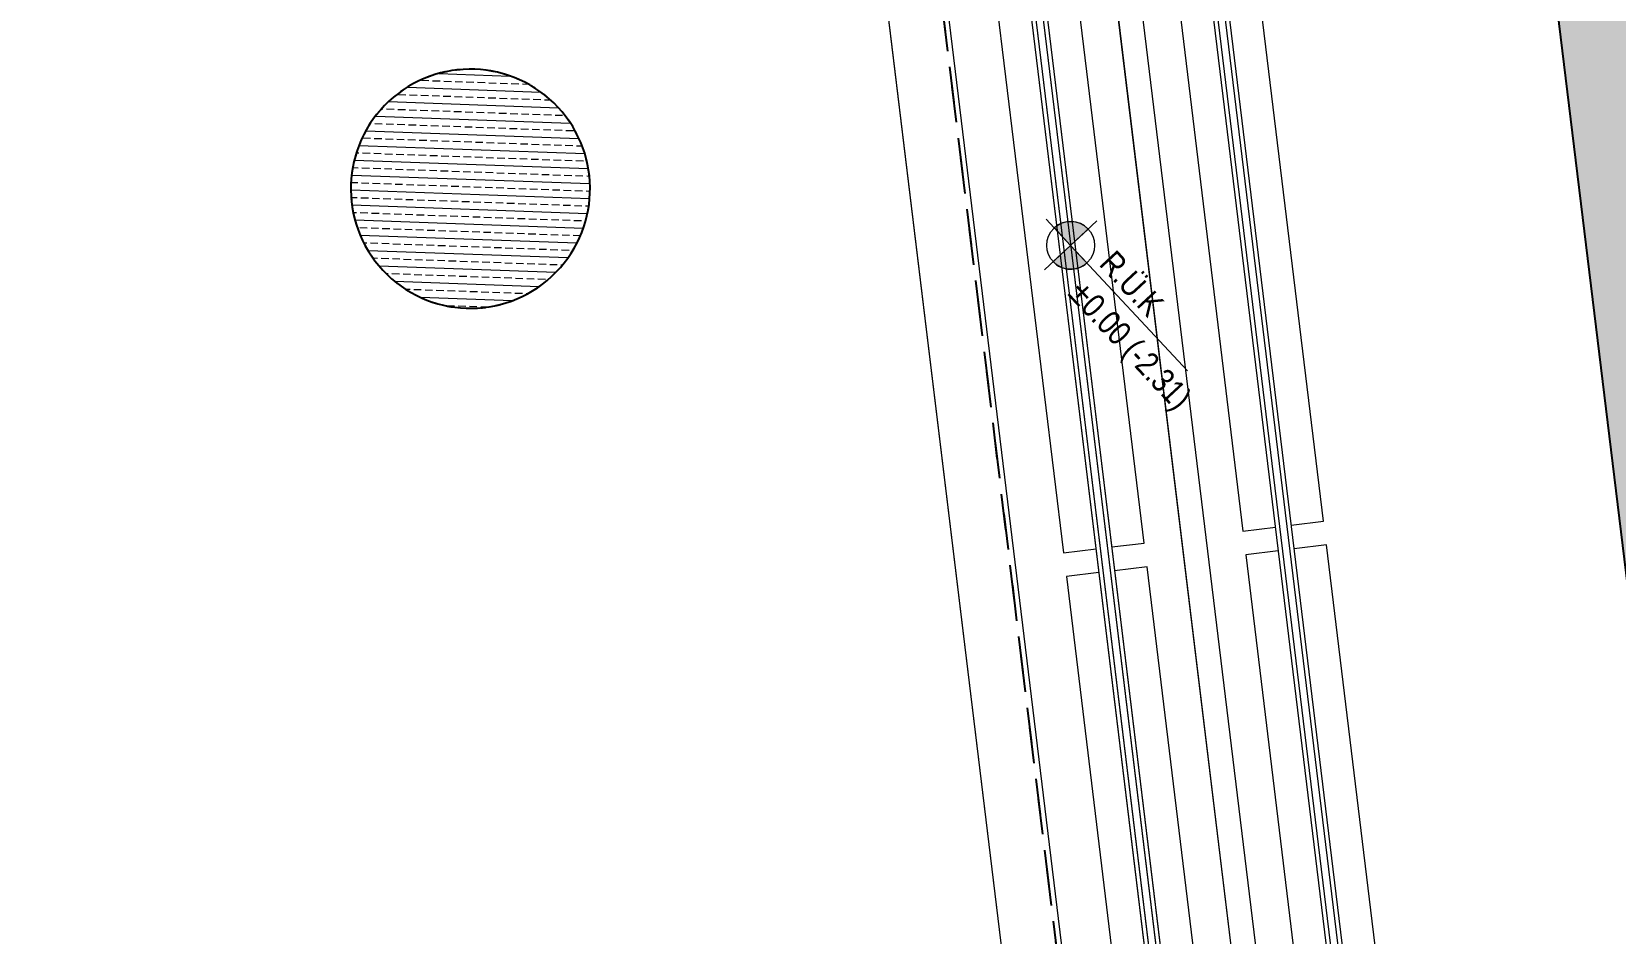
# Model space of a CAD drawing. Header units: metres. Extents: x 400403 to 400526, y 4543947 to 4544120.
# Drawn here: x 400470.58 to 400483.82, y 4544026.14 to 4544033.69 of the extents above; entities that cross this region are included whole.
import ezdxf

# ---------------------------------------------------------------- set-up
doc = ezdxf.new("R2010")
doc.units = ezdxf.units.M
doc.linetypes.add('Dash', pattern=[0.6, 0.3, -0.3])
for name, color, linetype, lineweight in [('A-----NOP', 7, 'Continuous', 5), ('A_ELEVATION_2', 7, 'Continuous', 18), ('A_HATCH', 7, 'Continuous', 18), ('G-PLANOTM', 7, 'Continuous', 13)]:
    doc.layers.add(name, color=color, linetype=linetype, lineweight=lineweight)
for name, color, linetype, lineweight, true_color in [('A-----NPP', 7, 'Continuous', 15, 0x00a000), ('A_AREA', 4, 'Dash', 60, 0x00ffff), ('A_RC', 7, 'Continuous', 15, 0x007f00)]:
    doc.layers.add(name, color=color, linetype=linetype, lineweight=lineweight, true_color=true_color)
doc.styles.add('Arial Narrow_1', font='Arial Narrow.ttf', dxfattribs={"height": 0.2})
pattern_1 = [(45, (0, 0), (-0.08838835, 0.08838835), []), (45, (0.088, 0), (-0.08838835, 0.08838835), [0.063, -0.031])]

# ---------------------------------------------------------------- blocks, each defined once
blk = doc.blocks.new('KMM-RAİL - KMM-RAİL-1825015-PERON KAT _1_10 _-3_21_ KOTU TUĞLA DUVAR PLANI - 1_2')
at = {"layer": 'A-----NPP', "color": 8, "lineweight": 5, "true_color": 0x7f7f7f}
for p, q in [((135.644, 0.822), (46.855, 0.822)), ((135.644, 0.787), (46.881, 0.787)), ((46.927, 0.723), (135.644, 0.723)), ((46.952, 0.688), (135.644, 0.688)), ((135.644, -0.688), (47.953, -0.688)), ((135.644, -0.723), (47.978, -0.723)), ((48.024, -0.787), (135.644, -0.787)), ((48.05, -0.822), (135.644, -0.822))]:
    blk.add_line(p, q, dxfattribs=at)
blk = doc.blocks.new('C1060_30_TUNNEL_PLATFORM EDGE - C1060_30_TUNNEL_PLATFORM EDGE-4191655-PERON KAT _1_10 _-3_21_ KOTU TUĞLA DUVAR PLANI - 1_2')
at = {"layer": 'G-PLANOTM'}
for p, q in [((0, -1.5), (68.644, -1.5)), ((0, -2), (69.007, -2))]:
    blk.add_line(p, q, dxfattribs=at)
blk = doc.blocks.new('M09-PRT-S24-ZZ-M3-ARC-01_rvt-1-PERON KAT _1_10 _-3_21_ KOTU TUĞLA DUVAR PLANI - 1_2')
at = {"layer": 'A_AREA', "lineweight": 25}
blk.add_line((113.341, 7.818), (57.784, 48.182), dxfattribs=at)
for start, end in [(111.1208, 113.8792), (104.0461, 106.7156), (97.012, 99.2865), (80.7135, 82.988), (73.2844, 75.9539), (66.1208, 68.8792), (125.7135, 127.988), (118.2844, 120.9539), (59.0461, 61.7156), (52.012, 54.2865), (142.012, 144.2865), (35.7135, 37.988), (156.1902, 158.8792), (149.0461, 151.7156), (28.2844, 30.9539), (21.1208, 23.8792), (163.2844, 165.9539), (14.0461, 16.7156), (170.7135, 172.988), (7.012, 9.2865), (187.012, 189.2865), (350.7135, 352.988), (194.0461, 196.7156), (343.2844, 345.9539), (201.1208, 203.8098), (336.1208, 338.8792), (208.2844, 210.9539), (329.0461, 331.7156), (215.7135, 217.988), (322.012, 324.2865), (232.012, 234.2865), (305.7135, 307.988), (239.0461, 241.7156), (246.1208, 248.8792), (291.1208, 293.8792), (298.2844, 300.9539), (253.2844, 255.9539), (260.7135, 262.988), (277.012, 279.2865), (284.0461, 286.7156)]:
    blk.add_arc((95.448, 15.75), 1, start, end, dxfattribs=at)
at = {"layer": 'A_RC'}
for p, q in [((50.348, 55.626), (113.341, 9.858)), ((113.341, 9.61), (50.231, 55.464)), ((102.342, 19.078), (92.796, 26.014)), ((92.396, 25.464), (101.943, 18.528)), ((101.454, 17.856), (91.908, 24.792)), ((91.508, 24.242), (101.055, 17.306)), ((102.182, 18.857), (102.342, 19.078)), ((102.504, 18.961), (102.343, 18.74)), ((112.051, 12.025), (102.504, 18.961)), ((101.943, 18.528), (102.103, 18.75)), ((102.265, 18.632), (102.104, 18.411)), ((102.104, 18.411), (111.651, 11.475)), ((101.294, 17.635), (101.454, 17.856)), ((101.616, 17.739), (101.455, 17.517)), ((111.163, 10.803), (101.616, 17.739)), ((101.055, 17.306), (101.216, 17.528)), ((101.377, 17.41), (101.217, 17.189)), ((101.217, 17.189), (110.763, 10.253))]:
    blk.add_line(p, q, dxfattribs=at)
at = {"lineweight": 15}
for name, p, rotation in [('KMM-RAİL - KMM-RAİL-1825015-PERON KAT _1_10 _-3_21_ KOTU TUĞLA DUVAR PLANI - 1_2', (151.731, -18.158), 144.0000000000003), ('C1060_30_TUNNEL_PLATFORM EDGE - C1060_30_TUNNEL_PLATFORM EDGE-4191655-PERON KAT _1_10 _-3_21_ KOTU TUĞLA DUVAR PLANI - 1_2', (58.689, 49.429), 323.9999999999989)]:
    blk.add_blockref(name, p, dxfattribs=dict(at, rotation=rotation))
blk = doc.blocks.new('M09-PRT-S24-ZZ-M3-STR-01_rvt-1-PERON KAT _1_10 _-3_21_ KOTU TUĞLA DUVAR PLANI - 1_2')
at = {"layer": 'A_HATCH', "lineweight": 5, "true_color": 0x787878}
h = blk.add_hatch(dxfattribs=at)
h.set_pattern_fill('FP_1', color=8, style=0, pattern_type=2)
h.set_pattern_definition(pattern_1)
h.paths.add_polyline_path([(113.341, 14.122), (113.341, 16.346), (47.969, 63.842), (46.911, 62.386), (110.332, 16.308)], flags=0)
at = {"layer": 'A_RC', "lineweight": 5, "true_color": 0x787878}
h = blk.add_hatch(dxfattribs=at)
h.set_pattern_fill('FP_1', color=8, style=0, pattern_type=2)
h.set_pattern_definition(pattern_1)
h.paths.add_polyline_path([(95.448, 14.75), (95.56, 14.756), (95.671, 14.775), (95.778, 14.806), (95.882, 14.849), (95.98, 14.903), (96.072, 14.968), (96.155, 15.043), (96.23, 15.126), (96.295, 15.218), (96.349, 15.316), (96.392, 15.419), (96.423, 15.527), (96.442, 15.638), (96.448, 15.75), (96.442, 15.862), (96.423, 15.972), (96.392, 16.08), (96.349, 16.184), (96.295, 16.282), (96.23, 16.373), (96.155, 16.457), (96.072, 16.532), (95.98, 16.596), (95.882, 16.651), (95.778, 16.694), (95.671, 16.725), (95.56, 16.743), (95.448, 16.75), (95.336, 16.743), (95.226, 16.725), (95.118, 16.694), (95.014, 16.651), (94.91, 16.592), (94.825, 16.532), (94.741, 16.457), (94.666, 16.373), (94.601, 16.282), (94.547, 16.184), (94.504, 16.08), (94.473, 15.972), (94.454, 15.862), (94.448, 15.75), (94.454, 15.638), (94.473, 15.527), (94.504, 15.419), (94.547, 15.316), (94.601, 15.218), (94.666, 15.126), (94.741, 15.043), (94.825, 14.968), (94.916, 14.903), (95.014, 14.849), (95.118, 14.806), (95.226, 14.775), (95.336, 14.756)], flags=0)
at = {"layer": 'A_ELEVATION_2', "lineweight": 25}
blk.add_line((48.529, 61.21), (113.341, 14.122), dxfattribs=at)
at = {"layer": 'A_RC', "color": 7, "lineweight": 25}
for start, end in [(0, 180), (180, 360)]:
    blk.add_arc((95.448, 15.75), 1, start, end, dxfattribs=at)
blk = doc.blocks.new('D_DAT_ELEV-manuel - D_DAT_ELEV-manuel-766170-PERON KAT _1_10 _-3_21_ KOTU TUĞLA DUVAR PLANI - 1_2')
at = {"layer": 'A-----NOP'}
h = blk.add_hatch(color=256, dxfattribs=at)
edge = h.paths.add_edge_path(flags=0)
edge.add_line((0, 0), (-0.002, 0))
edge.add_arc((0, 0), 0.002, 90, 180, ccw=False)
edge.add_line((0, 0.002), (0, 0))
h = blk.add_hatch(color=256, dxfattribs=at)
edge = h.paths.add_edge_path(flags=0)
edge.add_arc((0, 0), 0.002, -90, 0, ccw=False)
edge.add_line((0, -0.002), (0, 0))
edge.add_line((0, 0), (0.002, 0))
for p, q in [((0, 0), (0, 0.003)), ((0, 0), (0, 0.002)), ((0, 0), (-0.003, 0)), ((-0.002, 0), (0, 0)), ((0, 0), (0.01434, 0)), ((0.002, 0), (0, 0)), ((0, 0), (0, -0.002)), ((0, 0), (0, -0.003))]:
    blk.add_line(p, q, dxfattribs=at)
blk.add_circle((0, 0), 0.002, dxfattribs=at)
for start, end in [(90, 180), (270, 0)]:
    blk.add_arc((0, 0), 0.002, start, end, dxfattribs=at)
blk = doc.blocks.new('KMM-RAİL - KMM-RAİL-1825015-PERON KAT _1_10 _-3_21_ KOTU TUĞLA DUVAR PLANI - 2_2')
at = {"layer": 'A-----NPP', "color": 8, "lineweight": 5, "true_color": 0x7f7f7f}
for p, q in [((84.797, 0.822), (0, 0.822)), ((84.749, 0.787), (0, 0.787)), ((0, 0.723), (84.661, 0.723)), ((0, 0.688), (84.612, 0.688)), ((82.718, -0.688), (0, -0.688)), ((82.669, -0.723), (0, -0.723)), ((0, -0.787), (82.581, -0.787)), ((0, -0.822), (82.533, -0.822))]:
    blk.add_line(p, q, dxfattribs=at)
blk = doc.blocks.new('C1060_30_TUNNEL_PLATFORM EDGE - C1060_30_TUNNEL_PLATFORM EDGE-4191655-PERON KAT _1_10 _-3_21_ KOTU TUĞLA DUVAR PLANI - 2_2')
at = {"layer": 'G-PLANOTM'}
for p, q in [((29.256, -1.5), (90, -1.5)), ((28.568, -2), (90, -2))]:
    blk.add_line(p, q, dxfattribs=at)
blk = doc.blocks.new('M09-PRT-S24-ZZ-M3-ARC-01_rvt-1-PERON KAT _1_10 _-3_21_ KOTU TUĞLA DUVAR PLANI - 2_2')
at = {"layer": 'A_AREA', "lineweight": 25}
blk.add_line((130.681, -4.78), (81.408, 31.019), dxfattribs=at)
for start, end in [(111.1208, 113.8792), (104.0461, 106.7156), (97.012, 99.2865), (80.7135, 82.988), (73.2844, 75.9293), (66.1208, 68.8792), (125.7135, 127.988), (118.2844, 120.9539), (59.0461, 61.7156), (52.012, 54.2865), (142.012, 144.2865), (35.7135, 37.988), (156.1208, 158.8792), (149.0461, 151.7156), (28.2844, 30.9539), (21.1208, 23.8792), (163.2844, 165.9539), (14.0461, 16.7156), (170.7135, 172.988), (7.012, 9.2865), (187.012, 189.2865), (350.7135, 352.988), (194.0461, 196.7156), (343.2844, 345.9539), (201.1208, 203.8792), (336.1208, 338.8792), (208.2844, 210.9539), (329.0461, 331.7156), (215.7135, 217.988), (322.012, 324.2865), (232.012, 234.2865), (305.7135, 307.988), (239.0461, 241.7156), (246.1208, 248.8792), (291.1208, 293.8792), (298.2844, 300.9539), (253.2844, 255.9539), (260.7135, 262.988), (277.012, 279.2865), (284.0707, 286.7156)]:
    blk.add_arc((95.448, 15.75), 1, start, end, dxfattribs=at)
at = {"layer": 'A_RC'}
for p, q in [((125.88, 0.5), (83.876, 31.019)), ((84.216, 31.019), (126.22, 0.5)), ((102.342, 19.078), (92.796, 26.014)), ((92.396, 25.464), (101.943, 18.528)), ((101.454, 17.856), (91.908, 24.792)), ((91.508, 24.242), (101.055, 17.306)), ((102.182, 18.857), (102.342, 19.078)), ((102.504, 18.961), (102.343, 18.74)), ((112.051, 12.025), (102.504, 18.961)), ((101.943, 18.528), (102.103, 18.75)), ((102.265, 18.632), (102.104, 18.411)), ((102.104, 18.411), (111.651, 11.475)), ((101.294, 17.635), (101.454, 17.856)), ((101.616, 17.739), (101.455, 17.517)), ((111.163, 10.803), (101.616, 17.739)), ((101.055, 17.306), (101.216, 17.528)), ((101.377, 17.41), (101.217, 17.189)), ((101.217, 17.189), (110.763, 10.253))]:
    blk.add_line(p, q, dxfattribs=at)
at = {"lineweight": 15}
for name, p, rotation in [('KMM-RAİL - KMM-RAİL-1825015-PERON KAT _1_10 _-3_21_ KOTU TUĞLA DUVAR PLANI - 2_2', (151.731, -18.158), 144.0000000000003), ('C1060_30_TUNNEL_PLATFORM EDGE - C1060_30_TUNNEL_PLATFORM EDGE-4191655-PERON KAT _1_10 _-3_21_ KOTU TUĞLA DUVAR PLANI - 2_2', (58.689, 49.429), 323.9999999999989)]:
    blk.add_blockref(name, p, dxfattribs=dict(at, rotation=rotation))
blk = doc.blocks.new('M09-PRT-S24-ZZ-M3-STR-01_rvt-1-PERON KAT _1_10 _-3_21_ KOTU TUĞLA DUVAR PLANI - 2_2')
at = {"layer": 'A_HATCH', "lineweight": 5, "true_color": 0x787878}
h = blk.add_hatch(dxfattribs=at)
h.set_pattern_fill('FP_1', color=8, style=0, pattern_type=2)
h.set_pattern_definition(pattern_1)
h.paths.add_polyline_path([(137.905, -1.5), (93.147, 31.019), (90.084, 31.019), (134.842, -1.5), (136.231, -1.5)], flags=0)
at = {"layer": 'A_RC', "lineweight": 5, "true_color": 0x787878}
h = blk.add_hatch(dxfattribs=at)
h.set_pattern_fill('FP_1', color=8, style=0, pattern_type=2)
h.set_pattern_definition(pattern_1)
h.paths.add_polyline_path([(95.448, 14.75), (95.56, 14.756), (95.671, 14.775), (95.778, 14.806), (95.882, 14.849), (95.98, 14.903), (96.072, 14.968), (96.155, 15.043), (96.23, 15.126), (96.295, 15.218), (96.349, 15.316), (96.392, 15.419), (96.423, 15.527), (96.442, 15.638), (96.448, 15.75), (96.442, 15.862), (96.423, 15.972), (96.392, 16.08), (96.349, 16.184), (96.295, 16.282), (96.23, 16.373), (96.155, 16.457), (96.072, 16.532), (95.98, 16.596), (95.882, 16.651), (95.778, 16.694), (95.671, 16.725), (95.56, 16.743), (95.448, 16.75), (95.336, 16.743), (95.226, 16.725), (95.118, 16.694), (95.014, 16.651), (94.916, 16.596), (94.825, 16.532), (94.741, 16.457), (94.666, 16.373), (94.601, 16.282), (94.547, 16.184), (94.504, 16.08), (94.473, 15.972), (94.454, 15.862), (94.448, 15.75), (94.454, 15.638), (94.473, 15.527), (94.504, 15.419), (94.547, 15.316), (94.601, 15.218), (94.666, 15.126), (94.741, 15.043), (94.825, 14.968), (94.916, 14.903), (95.014, 14.849), (95.118, 14.806), (95.226, 14.775), (95.336, 14.756)], flags=0)
at = {"layer": 'A_ELEVATION_2', "lineweight": 25}
blk.add_line((90.084, 31.019), (132.09, 0.5), dxfattribs=at)
at = {"layer": 'A_RC', "color": 7, "lineweight": 25}
for start, end in [(0, 180), (180, 360)]:
    blk.add_arc((95.448, 15.75), 1, start, end, dxfattribs=at)
blk = doc.blocks.new('D_DAT_ELEV-manuel - D_DAT_ELEV-manuel-766170-PERON KAT _1_10 _-3_21_ KOTU TUĞLA DUVAR PLANI - 2_2')
at = {"layer": 'A-----NOP'}
h = blk.add_hatch(color=256, dxfattribs=at)
edge = h.paths.add_edge_path(flags=0)
edge.add_line((0, 0), (-0.002, 0))
edge.add_arc((0, 0), 0.002, 90, 180, ccw=False)
edge.add_line((0, 0.002), (0, 0))
h = blk.add_hatch(color=256, dxfattribs=at)
edge = h.paths.add_edge_path(flags=0)
edge.add_arc((0, 0), 0.002, -90, 0, ccw=False)
edge.add_line((0, -0.002), (0, 0))
edge.add_line((0, 0), (0.002, 0))
for p, q in [((0, 0), (0, 0.003)), ((0, 0), (0, 0.002)), ((0, 0), (-0.003, 0)), ((-0.002, 0), (0, 0)), ((0, 0), (0.01434, 0)), ((0.002, 0), (0, 0)), ((0, 0), (0, -0.002)), ((0, 0), (0, -0.003))]:
    blk.add_line(p, q, dxfattribs=at)
blk.add_circle((0, 0), 0.002, dxfattribs=at)
for start, end in [(90, 180), (270, 0)]:
    blk.add_arc((0, 0), 0.002, start, end, dxfattribs=at)

msp = doc.modelspace()

# ---------------------------------------------------------------- block references
at = {"lineweight": 5, "rotation": 312.9239939576965}
for name in ['M09-PRT-S24-ZZ-M3-ARC-01_rvt-1-PERON KAT _1_10 _-3_21_ KOTU TUĞLA DUVAR PLANI - 1_2', 'M09-PRT-S24-ZZ-M3-STR-01_rvt-1-PERON KAT _1_10 _-3_21_ KOTU TUĞLA DUVAR PLANI - 1_2', 'M09-PRT-S24-ZZ-M3-ARC-01_rvt-1-PERON KAT _1_10 _-3_21_ KOTU TUĞLA DUVAR PLANI - 2_2', 'M09-PRT-S24-ZZ-M3-STR-01_rvt-1-PERON KAT _1_10 _-3_21_ KOTU TUĞLA DUVAR PLANI - 2_2']:
    msp.add_blockref(name, (400397.71446, 4544091.53809), dxfattribs=at)
at = {"layer": 'A-----NOP', "xscale": 99.9999999991027, "yscale": 99.9999999991027, "zscale": 99.9999999991027, "rotation": 312.9239939576965}
for name in ['D_DAT_ELEV-manuel - D_DAT_ELEV-manuel-766170-PERON KAT _1_10 _-3_21_ KOTU TUĞLA DUVAR PLANI - 1_2', 'D_DAT_ELEV-manuel - D_DAT_ELEV-manuel-766170-PERON KAT _1_10 _-3_21_ KOTU TUĞLA DUVAR PLANI - 2_2']:
    msp.add_blockref(name, (400479.2676, 4544031.89833), dxfattribs=at)

# ---------------------------------------------------------------- texts
at = {"layer": 'A-----NOP', "char_height": 0.2, "attachment_point": 1, "rotation": 312.923994, "style": 'Arial Narrow_1'}
for s, insert, width in [('R.', (400479.64323, 4544031.87162), 0.2805906), ('R.', (400479.64323, 4544031.87162), 0.2805906), ('\\fArial Narrow|b0|i0|c162|p34|;Ü', (400479.80089, 4544031.70209), 0.2004219), ('\\fArial Narrow|b0|i0|c162|p34|;Ü', (400479.80089, 4544031.70209), 0.2004219), ('\\fArial Narrow|b0|i0|c162|p34|;±', (400479.38095, 4544031.62593), 0.192405), ('\\fArial Narrow|b0|i0|c162|p34|;±', (400479.38095, 4544031.62593), 0.192405), ('0.00 (-2.31)', (400479.48906, 4544031.50969), 1.4911387), ('0.00 (-2.31)', (400479.48906, 4544031.50969), 1.4911387), ('.K', (400479.91351, 4544031.581), 0.2725737), ('.K', (400479.91351, 4544031.581), 0.2725737)]:
    msp.add_mtext(s, dxfattribs=dict(at, insert=insert, width=width))

doc.saveas('drawing.dxf')
